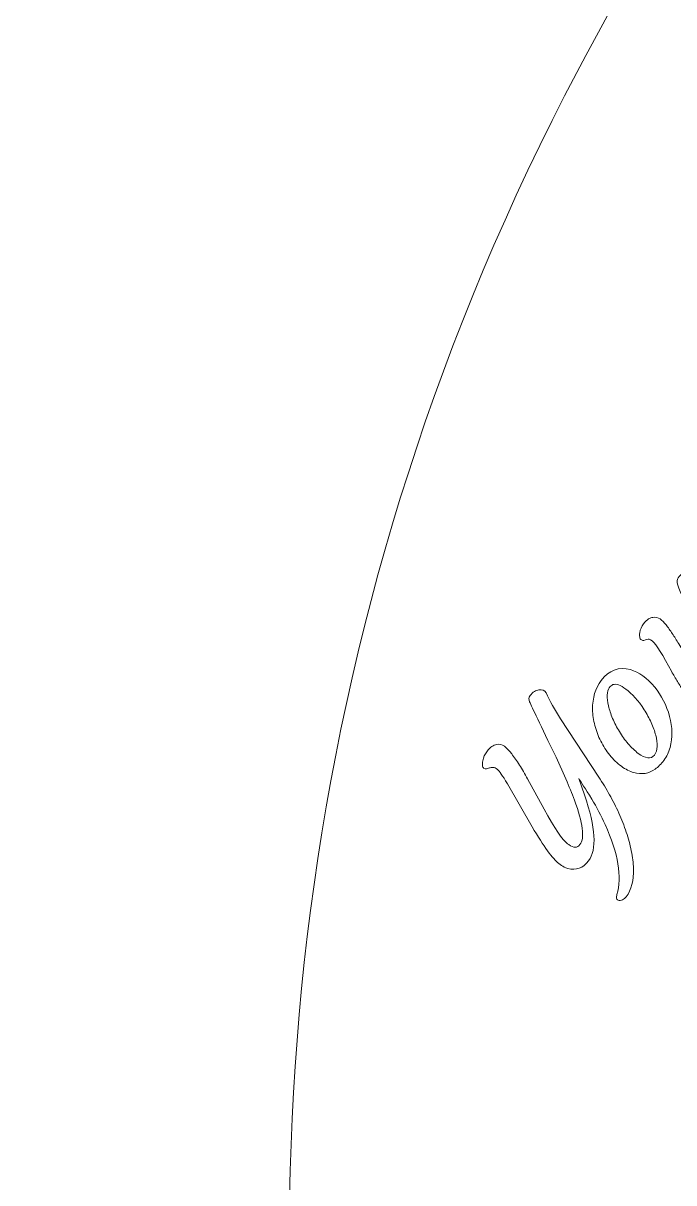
# Model space of a CAD drawing. Header units: inches. Extents: x -160 to 752, y 28 to 782.
# Drawn here: x -160.5 to -95.5, y 551.2 to 667 of the extents above; entities that cross this region are included whole.
import ezdxf

# ---------------------------------------------------------------- set-up
doc = ezdxf.new("R2010")
doc.units = ezdxf.units.IN
doc.header["$MEASUREMENT"] = 0
doc.layers.add('_U+0421_U+043B_U+043E_U+0439 1', color=7, linetype='Continuous')

# ---------------------------------------------------------------- blocks, each defined once
blk = doc.blocks.new('block 2')
at = {"layer": '_U+0421_U+043B_U+043E_U+0439 1', "color": 12, "lineweight": 9, "true_color": 0xe30513}
for points, knots in [([(305.09, 27.81), (184.24, 132.09), (55.29, 227.61), (-54.65, 344.61), (-130.38, 432.04), (-160.47, 554.53), (-106.38, 659.79), (-61.65, 746.82), (0.67, 769.94), (55.4, 761.15), (152.47, 745.58), (244.36, 626.03), (305, 559.17), (383.27, 640.56), (469.58, 781.89), (597.36, 753.44), (657.3, 740.1), (700.3, 699.79), (723.45, 645.65), (746.6, 591.54), (751.52, 539.49), (735.49, 482.62), (690.02, 321.27), (429.51, 136.47), (305.09, 27.81), (305.09, 27.81), (305.09, 27.81), (305.09, 27.81)], [0, 0, 0, 0, 1, 1, 1, 2, 2, 2, 3, 3, 3, 4, 4, 4, 5, 5, 5, 6, 6, 6, 7, 7, 7, 8, 8, 8, 9, 9, 9, 9]), ([(-133.18, 526.04), (-108.39, 533.44), (-83.6, 540.85), (-55.47, 535.1), (-54.61, 536.86), (-55.84, 539.06), (-56.24, 539.6), (-58.58, 542.75), (-60.21, 545.86), (-61.91, 548.81), (-64.03, 552.88), (-64.07, 557.88), (-61.02, 561.45), (-58.5, 564.4), (-55.88, 564.72), (-53.85, 563.88), (-50.24, 562.39), (-47.8, 553.8), (-46.76, 549.95), (-43.01, 553.84), (-37.67, 560.89), (-33, 558.62), (-30.8, 557.56), (-29.51, 555.61), (-29.12, 553.31), (-28.72, 551.01), (-29.01, 548.95), (-30.14, 546.9), (-32.48, 542.7), (-38.64, 538.89), (-43.02, 536.7), (-44.43, 535.99), (-45.61, 534.2), (-45.68, 532.6), (-43.53, 531.93), (-41.35, 531.19), (-39.15, 530.35), (-4.07, 517.06), (36.62, 481.68), (67.42, 458.65), (98.21, 435.62), (119.11, 424.94), (144.76, 406.58), (170.42, 388.23), (200.83, 362.19), (232.92, 357.15), (265.02, 352.1), (298.81, 368.05), (336.18, 364.29), (362.16, 361.67), (390.05, 349.49), (418.01, 335.27), (417.56, 333.74), (416.16, 332.58), (414.62, 332.23), (409.84, 331.15), (402.94, 328.94), (399.66, 325.43), (398.06, 323.72), (397.29, 321.79), (397.12, 319.46), (396.95, 317.13), (397.73, 314.93), (399.6, 313.37), (403.59, 310.04), (410.47, 315.6), (415.05, 318.47), (415.14, 314.48), (415.43, 305.55), (418.57, 303.23), (420.34, 301.93), (422.95, 301.61), (426.11, 303.86), (429.94, 306.59), (431.11, 311.46), (430.03, 315.92), (429.09, 319.19), (428.26, 322.6), (426.74, 326.22), (426.48, 326.84), (425.92, 329.01), (427.18, 330.5), (436.29, 325.75), (445.6, 320.79), (454.68, 316.03), (470.92, 307.53), (487.23, 299.46), (503.26, 291.59), (502.8, 290.06), (501.4, 288.89), (499.86, 288.55), (495.08, 287.47), (488.18, 285.26), (484.9, 281.75), (483.3, 280.03), (482.53, 278.11), (482.36, 275.78), (482.19, 273.45), (482.97, 271.25), (484.84, 269.68), (488.83, 266.36), (495.71, 271.91), (500.29, 274.79), (500.38, 270.79), (500.67, 261.87), (503.81, 259.55), (505.58, 258.24), (508.2, 257.93), (511.36, 260.18), (515.18, 262.91), (516.35, 267.77), (515.27, 272.23), (514.33, 275.51), (513.5, 278.92), (511.98, 282.54), (511.72, 283.16), (511.3, 285.41), (512.56, 286.9), (532.97, 276.97), (553.26, 267.38), (573.56, 257.79)], [0, 0, 0, 0, 1, 1, 1, 2, 2, 2, 3, 3, 3, 4, 4, 4, 5, 5, 5, 6, 6, 6, 7, 7, 7, 8, 8, 8, 9, 9, 9, 10, 10, 10, 11, 11, 11, 12, 12, 12, 13, 13, 13, 14, 14, 14, 15, 15, 15, 16, 16, 16, 17, 17, 17, 18, 18, 18, 19, 19, 19, 20, 20, 20, 21, 21, 21, 22, 22, 22, 23, 23, 23, 24, 24, 24, 25, 25, 25, 26, 26, 26, 27, 27, 27, 28, 28, 28, 29, 29, 29, 30, 30, 30, 31, 31, 31, 32, 32, 32, 33, 33, 33, 34, 34, 34, 35, 35, 35, 36, 36, 36, 37, 37, 37, 38, 38, 38, 39, 39, 39, 40, 40, 40, 40])]:
    blk.add_open_spline(points, degree=3, knots=knots, dxfattribs=at)
at = {"layer": '_U+0421_U+043B_U+043E_U+0439 1', "lineweight": 0}
for points, knots in [([(-88.66, 607.07), (-88.57, 607.18), (-88.47, 607.2), (-88.36, 607.11), (-87.92, 606.79), (-87.72, 606.3), (-87.74, 605.64), (-87.77, 605.21), (-87.93, 604.8), (-88.23, 604.41), (-88.47, 604.09), (-88.72, 603.9), (-89, 603.84), (-89.5, 603.74), (-89.94, 603.84), (-90.33, 604.13), (-90.83, 604.5), (-91.43, 605.28), (-92.14, 606.46), (-91.68, 604.91), (-91.39, 603.85), (-91.28, 603.28), (-91.17, 602.71), (-91.11, 602.24), (-91.09, 601.87), (-91.06, 601.06), (-91.19, 600.45), (-91.5, 600.05), (-91.96, 599.43), (-92.54, 599.22), (-93.23, 599.41), (-93.44, 599.48), (-93.65, 599.59), (-93.86, 599.75), (-94.07, 599.91), (-94.28, 600.12), (-94.49, 600.39), (-94.7, 600.66), (-94.9, 600.96), (-95.1, 601.29), (-95.3, 601.62), (-95.5, 601.96), (-95.7, 602.32), (-95.7, 602.32), (-96.3, 603.4), (-96.3, 603.4), (-97.06, 604.79), (-97.6, 605.5), (-97.92, 605.52), (-98.06, 605.54), (-98.24, 605.49), (-98.46, 605.4), (-98.54, 605.37), (-98.62, 605.38), (-98.71, 605.45), (-98.8, 605.51), (-98.85, 605.61), (-98.88, 605.75), (-98.9, 605.88), (-98.9, 606.02), (-98.88, 606.18), (-98.81, 606.51), (-98.68, 606.8), (-98.5, 607.05), (-98.31, 607.29), (-98.15, 607.46), (-98, 607.55), (-97.85, 607.64), (-97.71, 607.69), (-97.57, 607.71), (-97.28, 607.75), (-97.03, 607.7), (-96.84, 607.55), (-96.64, 607.4), (-96.43, 607.2), (-96.24, 606.95), (-96.04, 606.7), (-95.83, 606.41), (-95.62, 606.09), (-95.41, 605.77), (-95.19, 605.42), (-94.98, 605.07), (-94.43, 604.11), (-94.07, 603.48), (-93.9, 603.16), (-93.9, 603.16), (-93.53, 602.45), (-93.53, 602.45), (-93.3, 602.04), (-93.11, 601.78), (-92.97, 601.67), (-92.83, 601.57), (-92.72, 601.52), (-92.63, 601.52), (-92.53, 601.52), (-92.44, 601.58), (-92.36, 601.7), (-92.27, 601.82), (-92.22, 601.99), (-92.22, 602.23), (-92.21, 602.47), (-92.23, 602.75), (-92.27, 603.07), (-92.32, 603.4), (-92.39, 603.75), (-92.48, 604.13), (-92.58, 604.51), (-92.68, 604.9), (-92.8, 605.28), (-93.03, 606.04), (-93.23, 606.63), (-93.41, 607.03), (-94.49, 609.5), (-95.05, 610.8), (-95.08, 610.93), (-95.17, 611.26), (-95.16, 611.5), (-95.03, 611.67), (-94.91, 611.83), (-94.78, 611.97), (-94.65, 612.06), (-94.52, 612.16), (-94.38, 612.23), (-94.25, 612.26), (-93.93, 612.36), (-93.73, 612.31), (-93.63, 612.12), (-92, 608.99), (-90.89, 607.13), (-90.31, 606.55), (-90.1, 606.35), (-89.95, 606.22), (-89.87, 606.16), (-89.49, 605.87), (-89.21, 605.84), (-89.04, 606.07), (-88.88, 606.29), (-88.79, 606.5), (-88.76, 606.7), (-88.73, 606.89), (-88.7, 607.02), (-88.66, 607.07), (-88.66, 607.07), (-88.66, 607.07), (-88.66, 607.07)], [0, 0, 0, 0, 1, 1, 1, 2, 2, 2, 3, 3, 3, 4, 4, 4, 5, 5, 5, 6, 6, 6, 7, 7, 7, 8, 8, 8, 9, 9, 9, 10, 10, 10, 11, 11, 11, 12, 12, 12, 13, 13, 13, 14, 14, 14, 15, 15, 15, 16, 16, 16, 17, 17, 17, 18, 18, 18, 19, 19, 19, 20, 20, 20, 21, 21, 21, 22, 22, 22, 23, 23, 23, 24, 24, 24, 25, 25, 25, 26, 26, 26, 27, 27, 27, 28, 28, 28, 29, 29, 29, 30, 30, 30, 31, 31, 31, 32, 32, 32, 33, 33, 33, 34, 34, 34, 35, 35, 35, 36, 36, 36, 37, 37, 37, 38, 38, 38, 39, 39, 39, 40, 40, 40, 41, 41, 41, 42, 42, 42, 43, 43, 43, 44, 44, 44, 45, 45, 45, 46, 46, 46, 47, 47, 47, 48, 48, 48, 48]), ([(-98.34, 592.13), (-98.7, 592.07), (-99.08, 592.1), (-99.48, 592.21), (-99.88, 592.32), (-100.28, 592.53), (-100.71, 592.84), (-101.13, 593.15), (-101.52, 593.52), (-101.87, 593.95), (-102.22, 594.38), (-102.52, 594.85), (-102.77, 595.35), (-103.02, 595.84), (-103.22, 596.36), (-103.36, 596.9), (-103.5, 597.44), (-103.58, 597.98), (-103.59, 598.51), (-103.6, 599.66), (-103.31, 600.63), (-102.72, 601.41), (-101.95, 602.44), (-100.98, 602.8), (-99.8, 602.49), (-98.95, 602.25), (-98.14, 601.68), (-97.38, 600.75), (-96.69, 599.9), (-96.19, 598.92), (-95.89, 597.82), (-95.6, 596.73), (-95.58, 595.7), (-95.85, 594.72), (-95.98, 594.22), (-96.19, 593.79), (-96.46, 593.43), (-96.74, 593.06), (-97.03, 592.77), (-97.34, 592.55), (-97.65, 592.33), (-97.99, 592.19), (-98.34, 592.13), (-98.34, 592.13), (-98.34, 592.13), (-98.34, 592.13)], [0, 0, 0, 0, 1, 1, 1, 2, 2, 2, 3, 3, 3, 4, 4, 4, 5, 5, 5, 6, 6, 6, 7, 7, 7, 8, 8, 8, 9, 9, 9, 10, 10, 10, 11, 11, 11, 12, 12, 12, 13, 13, 13, 14, 14, 14, 15, 15, 15, 15]), ([(-100.91, 596.3), (-100.65, 595.87), (-100.36, 595.47), (-100.03, 595.09), (-99.71, 594.71), (-99.37, 594.39), (-99.02, 594.13), (-98.67, 593.88), (-98.36, 593.72), (-98.08, 593.68), (-97.81, 593.63), (-97.59, 593.73), (-97.41, 593.96), (-97.24, 594.19), (-97.15, 594.47), (-97.14, 594.81), (-97.13, 595.15), (-97.17, 595.53), (-97.28, 595.93), (-97.38, 596.34), (-97.53, 596.76), (-97.73, 597.2), (-97.93, 597.64), (-98.17, 598.07), (-98.43, 598.49), (-99.01, 599.4), (-99.62, 600.08), (-100.25, 600.54), (-100.8, 600.95), (-101.23, 601.1), (-101.55, 600.99), (-101.68, 600.95), (-101.8, 600.84), (-101.92, 600.68), (-102.05, 600.51), (-102.11, 600.28), (-102.12, 599.95), (-102.13, 599.63), (-102.09, 599.27), (-102, 598.87), (-101.91, 598.48), (-101.77, 598.05), (-101.58, 597.61), (-101.39, 597.16), (-101.17, 596.73), (-100.91, 596.3), (-100.91, 596.3), (-100.91, 596.3), (-100.91, 596.3)], [0, 0, 0, 0, 1, 1, 1, 2, 2, 2, 3, 3, 3, 4, 4, 4, 5, 5, 5, 6, 6, 6, 7, 7, 7, 8, 8, 8, 9, 9, 9, 10, 10, 10, 11, 11, 11, 12, 12, 12, 13, 13, 13, 14, 14, 14, 15, 15, 15, 16, 16, 16, 16]), ([(-105.97, 585.02), (-105.49, 584.66), (-105.12, 584.66), (-104.85, 585.02), (-104.35, 585.68), (-104.54, 587.16), (-105.4, 589.46), (-105.66, 590.14), (-105.94, 590.84), (-106.25, 591.57), (-106.25, 591.57), (-107.24, 593.75), (-107.24, 593.75), (-108.8, 596.96), (-109.67, 598.8), (-109.88, 599.26), (-109.99, 599.5), (-109.97, 599.71), (-109.83, 599.89), (-109.69, 600.08), (-109.55, 600.22), (-109.4, 600.3), (-109.26, 600.39), (-109.11, 600.44), (-108.95, 600.47), (-108.6, 600.53), (-108.36, 600.43), (-108.24, 600.18), (-107.85, 599.34), (-107.36, 598.47), (-106.78, 597.56), (-106.78, 597.56), (-102.96, 591.76), (-102.96, 591.76), (-102.58, 591.17), (-102.22, 590.58), (-101.89, 589.99), (-101.56, 589.41), (-101.25, 588.8), (-100.97, 588.17), (-100.68, 587.53), (-100.43, 586.9), (-100.22, 586.26), (-100.01, 585.63), (-99.84, 585), (-99.72, 584.38), (-99.59, 583.77), (-99.52, 583.18), (-99.5, 582.62), (-99.47, 581.43), (-99.71, 580.49), (-100.22, 579.81), (-100.32, 579.68), (-100.44, 579.58), (-100.6, 579.5), (-100.75, 579.42), (-100.89, 579.41), (-101.02, 579.47), (-101.15, 579.52), (-101.21, 579.6), (-101.21, 579.69), (-101.2, 579.78), (-101.18, 579.89), (-101.15, 580.02), (-100.63, 581.78), (-101.02, 584.12), (-102.34, 587.02), (-102.73, 587.88), (-103.17, 588.73), (-103.66, 589.57), (-104.32, 590.61), (-104.76, 591.29), (-104.97, 591.61), (-104.97, 591.61), (-104.38, 589.98), (-104.38, 589.98), (-103.28, 586.7), (-103.15, 584.51), (-103.98, 583.4), (-104.54, 582.66), (-105.23, 582.41), (-106.07, 582.64), (-106.33, 582.72), (-106.53, 582.82), (-106.68, 582.93), (-106.68, 582.93), (-106.96, 583.14), (-106.96, 583.14), (-107.57, 583.59), (-108.46, 584.81), (-109.62, 586.79), (-109.62, 586.79), (-112.09, 591.07), (-112.09, 591.07), (-112.59, 591.91), (-112.92, 592.4), (-113.09, 592.53), (-113.26, 592.65), (-113.4, 592.71), (-113.54, 592.72), (-113.67, 592.72), (-113.78, 592.71), (-113.89, 592.67), (-113.89, 592.67), (-114.19, 592.58), (-114.19, 592.58), (-114.28, 592.55), (-114.36, 592.56), (-114.44, 592.62), (-114.52, 592.68), (-114.57, 592.78), (-114.59, 592.92), (-114.61, 593.06), (-114.6, 593.22), (-114.56, 593.39), (-114.48, 593.74), (-114.35, 594.04), (-114.16, 594.29), (-113.97, 594.55), (-113.8, 594.72), (-113.64, 594.82), (-113.48, 594.92), (-113.34, 594.98), (-113.19, 595.01), (-112.89, 595.07), (-112.62, 595), (-112.39, 594.83), (-112.16, 594.65), (-111.92, 594.41), (-111.67, 594.08), (-111.42, 593.76), (-111.16, 593.38), (-110.9, 592.96), (-110.63, 592.54), (-110.36, 592.08), (-110.08, 591.58), (-110.08, 591.58), (-108.43, 588.56), (-108.43, 588.56), (-107.38, 586.64), (-106.6, 585.49), (-106.08, 585.1), (-106.08, 585.1), (-105.97, 585.02), (-105.97, 585.02), (-105.97, 585.02), (-105.97, 585.02), (-105.97, 585.02)], [0, 0, 0, 0, 1, 1, 1, 2, 2, 2, 3, 3, 3, 4, 4, 4, 5, 5, 5, 6, 6, 6, 7, 7, 7, 8, 8, 8, 9, 9, 9, 10, 10, 10, 11, 11, 11, 12, 12, 12, 13, 13, 13, 14, 14, 14, 15, 15, 15, 16, 16, 16, 17, 17, 17, 18, 18, 18, 19, 19, 19, 20, 20, 20, 21, 21, 21, 22, 22, 22, 23, 23, 23, 24, 24, 24, 25, 25, 25, 26, 26, 26, 27, 27, 27, 28, 28, 28, 29, 29, 29, 30, 30, 30, 31, 31, 31, 32, 32, 32, 33, 33, 33, 34, 34, 34, 35, 35, 35, 36, 36, 36, 37, 37, 37, 38, 38, 38, 39, 39, 39, 40, 40, 40, 41, 41, 41, 42, 42, 42, 43, 43, 43, 44, 44, 44, 45, 45, 45, 46, 46, 46, 47, 47, 47, 48, 48, 48, 49, 49, 49, 49])]:
    blk.add_open_spline(points, degree=3, knots=knots, dxfattribs=at)

msp = doc.modelspace()

# ---------------------------------------------------------------- block references
at = {"layer": '_U+0421_U+043B_U+043E_U+0439 1'}
msp.add_blockref('block 2', (0, 0), dxfattribs=at)

doc.saveas('drawing.dxf')
